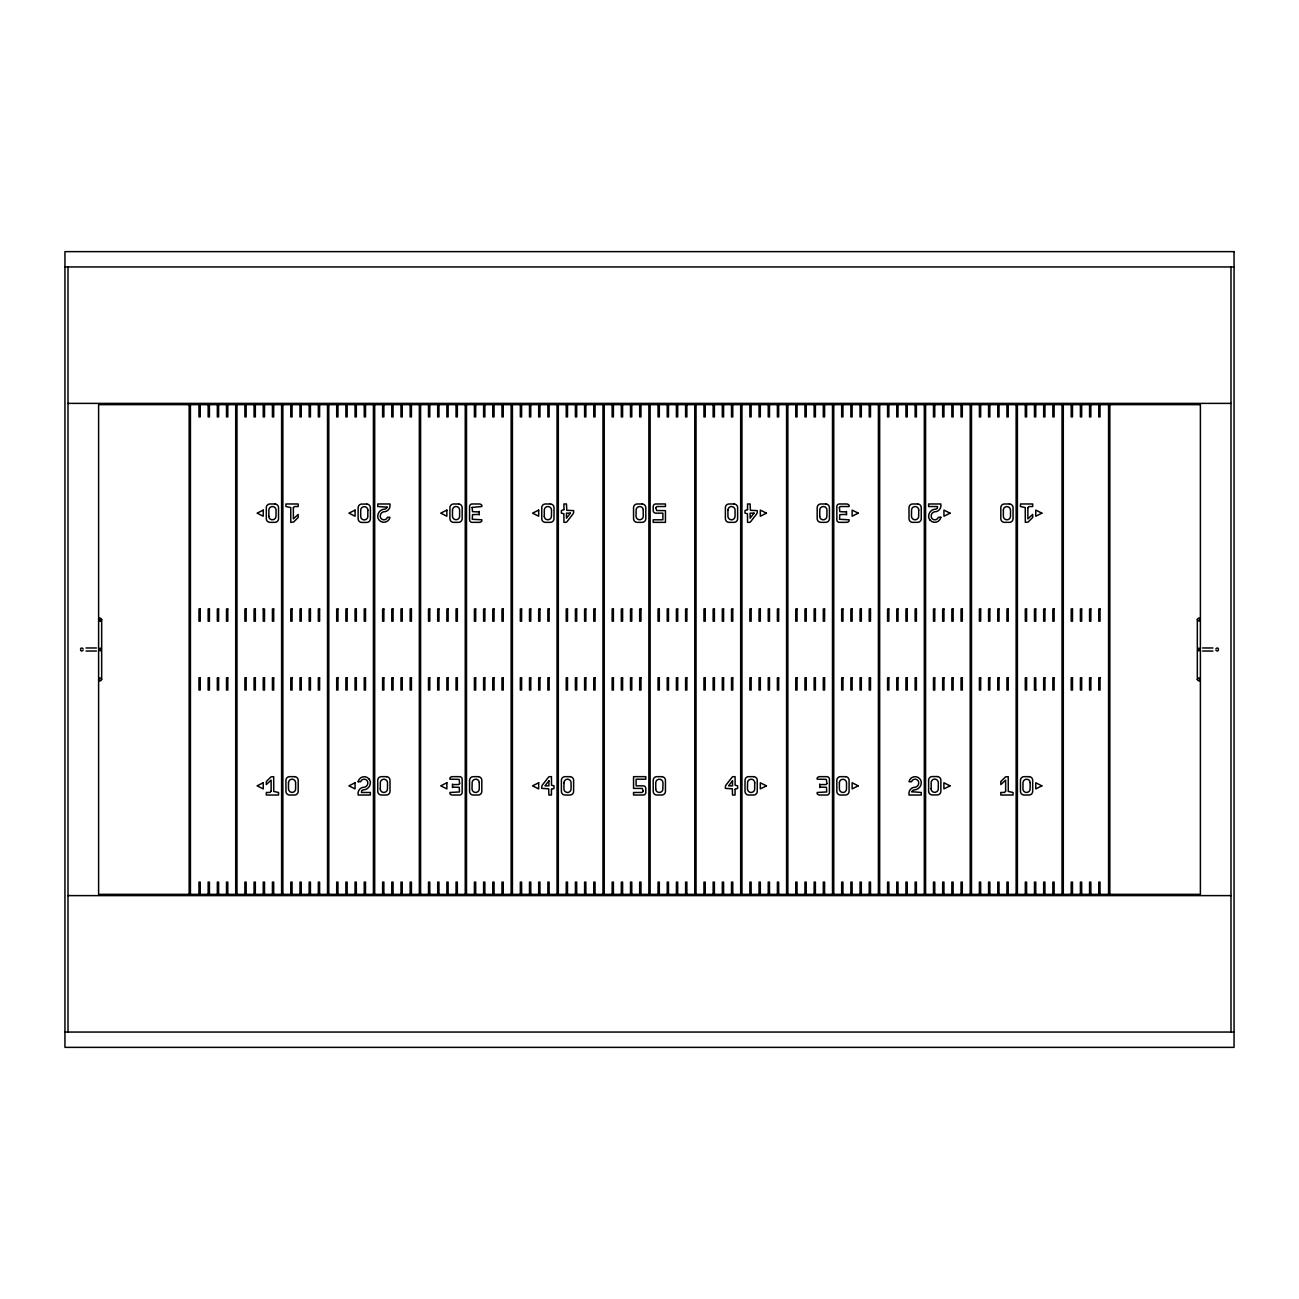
<?xml version="1.0" encoding="UTF-8"?>
<svg xmlns="http://www.w3.org/2000/svg" width="1299" height="1299" viewBox="0 0 1299 1299"><rect width="100%" height="100%" fill="white"/><g stroke="black" fill="none" stroke-linecap="round" stroke-linejoin="round"><path stroke-width="1.5" d="M268.861 516.239L268.877 510.101A3.605 3.605 0 0 1 269.624 507.941L270.273 507.276A3.605 3.605 0 0 1 276.086 510.069L275.973 516.223A3.605 3.605 0 0 1 275.226 518.366L274.576 519.032A3.605 3.605 0 0 1 268.763 516.239M367.828 510.182L367.812 516.32A3.605 3.605 0 0 1 367.065 518.48L366.415 519.145A3.605 3.605 0 0 1 364.256 519.892A3.605 3.605 0 0 1 360.684 516.352L360.716 510.198A3.605 3.605 0 0 1 361.447 508.055L362.112 507.389A3.605 3.605 0 0 1 367.926 510.182M380.298 788.931L380.331 782.777A3.605 3.605 0 0 1 381.062 780.634L381.727 779.968A3.605 3.605 0 0 1 387.54 782.761L387.427 788.899A3.605 3.605 0 0 1 386.68 791.059L386.03 791.724A3.605 3.605 0 0 1 380.217 788.931M479.266 782.761L479.234 788.899A3.605 3.605 0 0 1 478.503 791.059L477.837 791.724A3.605 3.605 0 0 1 472.024 788.931L472.138 782.777A3.605 3.605 0 0 1 472.885 780.634L473.534 779.968A3.605 3.605 0 0 1 479.363 782.761M544.297 516.239L544.313 510.101A3.605 3.605 0 0 1 545.06 507.941L545.71 507.276A3.605 3.605 0 0 1 551.539 510.069L551.409 516.223A3.605 3.605 0 0 1 550.679 518.366L550.013 519.032A3.605 3.605 0 0 1 544.2 516.239M643.249 510.069L643.232 516.223A3.605 3.605 0 0 1 642.485 518.366L641.836 519.032A3.605 3.605 0 0 1 636.023 516.239L636.137 510.101A3.605 3.605 0 0 1 636.867 507.941L637.533 507.276A3.605 3.605 0 0 1 643.346 510.069M655.751 788.931L655.768 782.777A3.605 3.605 0 0 1 656.515 780.634L657.164 779.968A3.605 3.605 0 0 1 662.977 782.761L662.863 788.899A3.605 3.605 0 0 1 662.133 791.059L661.467 791.724A3.605 3.605 0 0 1 655.654 788.931M754.703 782.761L754.687 788.899A3.605 3.605 0 0 1 753.94 791.059L753.29 791.724A3.605 3.605 0 0 1 747.461 788.931L747.591 782.777A3.605 3.605 0 0 1 748.321 780.634L748.987 779.968A3.605 3.605 0 0 1 754.8 782.761M819.734 516.239L819.766 510.101A3.605 3.605 0 0 1 820.497 507.941L821.163 507.276A3.605 3.605 0 0 1 826.976 510.069L826.862 516.223A3.605 3.605 0 0 1 826.115 518.366L825.466 519.032A3.605 3.605 0 0 1 819.637 516.239M918.702 510.069L918.669 516.223A3.605 3.605 0 0 1 917.938 518.366L917.273 519.032A3.605 3.605 0 0 1 911.46 516.239L911.573 510.101A3.605 3.605 0 0 1 912.32 507.941L912.97 507.276A3.605 3.605 0 0 1 918.783 510.069M931.172 788.818L931.188 782.68A3.605 3.605 0 0 1 931.935 780.52L932.585 779.855A3.605 3.605 0 0 1 934.744 779.108A3.605 3.605 0 0 1 938.316 782.648L938.284 788.802A3.605 3.605 0 0 1 937.553 790.945L936.888 791.611A3.605 3.605 0 0 1 931.074 788.818M1030.139 782.761L1030.123 788.899A3.605 3.605 0 0 1 1029.376 791.059L1028.727 791.724A3.605 3.605 0 0 1 1022.914 788.931L1023.027 782.777A3.605 3.605 0 0 1 1023.774 780.634L1024.424 779.968A3.605 3.605 0 0 1 1030.237 782.761M101.679 619.509C98.351 624.673 98.351 614.346 101.679 619.509L101.679 679.491C98.351 684.654 98.351 674.327 101.679 679.491M1197.321 619.509C1200.649 614.346 1200.649 624.673 1197.321 619.509L1197.321 679.491C1200.649 684.654 1200.649 674.327 1197.321 679.491M83.104 650.263C79.726 653.511 79.726 645.489 83.104 648.737M1215.896 648.737C1219.274 645.489 1219.274 653.511 1215.896 650.263M64.95 266.945L1234.05 266.945M68.003 403.388L1230.997 403.388M940.882 517.294L938.333 517.294A3.8 3.8 0 0 1 934.76 519.795A3.572 3.572 0 0 1 931.188 516.223A4.319 4.319 0 0 1 934.582 511.774A6.17 6.17 0 0 0 940.882 506.529L940.882 503.98L928.639 503.98L928.639 506.529L937.521 506.529L937.31 508.282A3.41 3.41 0 0 1 935.475 509.143A7.08 7.08 0 0 0 928.639 516.223A6.122 6.122 0 0 0 929.467 519.275L929.905 519.941M263.096 608.955L264.525 608.955L264.525 621.198L263.242 621.198L263.242 608.955M86.075 647.974L96.451 647.974M1202.549 647.974L1212.925 647.974M86.075 651.026L96.451 651.026M1202.549 651.026L1212.925 651.026M1035.904 690.045L1034.475 690.045L1034.475 677.802L1035.758 677.802L1035.758 690.045M358.118 781.706L360.667 781.706A3.8 3.8 0 0 1 364.24 779.205A3.572 3.572 0 0 1 367.812 782.777A4.319 4.319 0 0 1 364.418 787.226A6.17 6.17 0 0 0 358.118 792.471L358.118 795.02L370.361 795.02L370.361 792.471L361.479 792.471L361.69 790.718A3.41 3.41 0 0 1 363.525 789.857A7.08 7.08 0 0 0 370.361 782.777A6.122 6.122 0 0 0 369.533 779.725L369.095 779.059M68.003 895.612L1230.997 895.612M64.95 1032.056L1234.05 1032.056M1230.997 266.945L1230.997 1032.056M1198.847 648.022L1198.847 649.5M1198.847 649.89L1198.847 650.978M1109.849 404.655L1109.849 894.345M1108.567 404.655L1108.567 894.345M1100.026 404.655L1100.026 416.898L1098.759 416.898L1098.759 404.655M1100.026 894.345L1100.026 882.102L1098.759 882.102L1098.759 894.345M1090.851 404.655L1090.851 416.898L1089.569 416.898L1089.569 404.655M1090.851 894.345L1090.851 882.102L1089.569 882.102L1089.569 894.345M1081.661 404.655L1081.661 416.898L1080.395 416.898L1080.395 404.655M1081.661 894.345L1081.661 882.102L1080.395 882.102L1080.395 894.345M1072.487 404.655L1072.487 416.898L1071.204 416.898L1071.204 404.655M1072.487 894.345L1072.487 882.102L1071.204 882.102L1071.204 894.345M1063.296 404.655L1063.296 894.345M1062.03 404.655L1062.03 894.345M1054.122 404.655L1054.122 416.898L1052.84 416.898L1052.84 404.655M1054.122 894.345L1054.122 882.102L1052.84 882.102L1052.84 894.345M1044.932 404.655L1044.932 416.898L1043.665 416.898L1043.665 404.655M1044.932 894.345L1044.932 882.102L1043.665 882.102L1043.665 894.345M1035.758 404.655L1035.758 416.898L1034.475 416.898L1034.475 404.655M1035.758 894.345L1035.758 882.102L1034.475 882.102L1034.475 894.345M1026.583 404.655L1026.583 416.898L1025.301 416.898L1025.301 404.655M1026.583 894.345L1026.583 882.102L1025.301 882.102L1025.301 894.345M1017.393 404.655L1017.393 894.345M1016.127 404.655L1016.127 894.345M1008.219 404.655L1008.219 416.898L1006.936 416.898L1006.936 404.655M1008.219 894.345L1008.219 882.102L1006.936 882.102L1006.936 894.345M999.028 404.655L999.028 416.898L997.762 416.898L997.762 404.655M999.028 894.345L999.028 882.102L997.762 882.102L997.762 894.345M989.854 404.655L989.854 416.898L988.571 416.898L988.571 404.655M989.854 894.345L989.854 882.102L988.571 882.102L988.571 894.345M980.664 404.655L980.664 416.898L979.397 416.898L979.397 404.655M980.664 894.345L980.664 882.102L979.397 882.102L979.397 894.345M971.49 404.655L971.49 894.345M970.207 404.655L970.207 894.345M962.299 404.655L962.299 416.898L961.033 416.898L961.033 404.655M962.299 894.345L962.299 882.102L961.033 882.102L961.033 894.345M953.125 404.655L953.125 416.898L951.842 416.898L951.842 404.655M953.125 894.345L953.125 882.102L951.842 882.102L951.842 894.345M943.951 404.655L943.951 416.898L942.668 416.898L942.668 404.655M943.951 894.345L943.951 882.102L942.668 882.102L942.668 894.345M934.76 404.655L934.76 416.898L933.494 416.898L933.494 404.655M934.76 894.345L934.76 882.102L933.494 882.102L933.494 894.345M925.586 404.655L925.586 894.345M924.303 404.655L924.303 894.345M916.396 404.655L916.396 416.898L915.129 416.898L915.129 404.655M916.396 894.345L916.396 882.102L915.129 882.102L915.129 894.345M907.222 404.655L907.222 416.898L905.939 416.898L905.939 404.655M907.222 894.345L907.222 882.102L905.939 882.102L905.939 894.345M898.031 404.655L898.031 416.898L896.765 416.898L896.765 404.655M898.031 894.345L898.031 882.102L896.765 882.102L896.765 894.345M888.857 404.655L888.857 416.898L887.574 416.898L887.574 404.655M888.857 894.345L888.857 882.102L887.574 882.102L887.574 894.345M879.667 404.655L879.667 894.345M878.4 404.655L878.4 894.345M870.492 404.655L870.492 416.898L869.21 416.898L869.21 404.655M870.492 894.345L870.492 882.102L869.21 882.102L869.21 894.345M861.318 404.655L861.318 416.898L860.035 416.898L860.035 404.655M861.318 894.345L861.318 882.102L860.035 882.102L860.035 894.345M852.128 404.655L852.128 416.898L850.861 416.898L850.861 404.655M852.128 894.345L852.128 882.102L850.861 882.102L850.861 894.345M842.954 404.655L842.954 416.898L841.671 416.898L841.671 404.655M842.954 894.345L842.954 882.102L841.671 882.102L841.671 894.345M833.763 404.655L833.763 894.345M832.497 404.655L832.497 894.345M824.589 404.655L824.589 416.898L823.306 416.898L823.306 404.655M824.589 894.345L824.589 882.102L823.306 882.102L823.306 894.345M815.399 404.655L815.399 416.898L814.132 416.898L814.132 404.655M815.399 894.345L815.399 882.102L814.132 882.102L814.132 894.345M806.224 404.655L806.224 416.898L804.942 416.898L804.942 404.655M806.224 894.345L806.224 882.102L804.942 882.102L804.942 894.345M797.034 404.655L797.034 416.898L795.767 416.898L795.767 404.655M797.034 894.345L797.034 882.102L795.767 882.102L795.767 894.345M787.86 404.655L787.86 894.345M786.577 404.655L786.577 894.345M778.669 404.655L778.669 416.898L777.403 416.898L777.403 404.655M778.669 894.345L778.669 882.102L777.403 882.102L777.403 894.345M769.495 404.655L769.495 416.898L768.229 416.898L768.229 404.655M769.495 894.345L769.495 882.102L768.229 882.102L768.229 894.345M760.321 404.655L760.321 416.898L759.038 416.898L759.038 404.655M760.321 894.345L760.321 882.102L759.038 882.102L759.038 894.345M751.131 404.655L751.131 416.898L749.864 416.898L749.864 404.655M751.131 894.345L751.131 882.102L749.864 882.102L749.864 894.345M741.956 404.655L741.956 894.345M740.674 404.655L740.674 894.345M732.766 404.655L732.766 416.898L731.499 416.898L731.499 404.655M732.766 894.345L732.766 882.102L731.499 882.102L731.499 894.345M723.592 404.655L723.592 416.898L722.309 416.898L722.309 404.655M723.592 894.345L723.592 882.102L722.309 882.102L722.309 894.345M714.401 404.655L714.401 416.898L713.135 416.898L713.135 404.655M714.401 894.345L714.401 882.102L713.135 882.102L713.135 894.345M705.227 404.655L705.227 416.898L703.944 416.898L703.944 404.655M705.227 894.345L705.227 882.102L703.944 882.102L703.944 894.345M696.037 404.655L696.037 894.345M694.77 404.655L694.77 894.345M686.862 404.655L686.862 416.898L685.596 416.898L685.596 404.655M686.862 894.345L686.862 882.102L685.596 882.102L685.596 894.345M677.688 404.655L677.688 416.898L676.406 416.898L676.406 404.655M677.688 894.345L677.688 882.102L676.406 882.102L676.406 894.345M668.498 404.655L668.498 416.898L667.231 416.898L667.231 404.655M668.498 894.345L668.498 882.102L667.231 882.102L667.231 894.345M659.324 404.655L659.324 416.898L658.041 416.898L658.041 404.655M659.324 894.345L659.324 882.102L658.041 882.102L658.041 894.345M650.133 404.655L650.133 894.345M648.867 404.655L648.867 894.345M640.959 404.655L640.959 416.898L639.676 416.898L639.676 404.655M640.959 894.345L640.959 882.102L639.676 882.102L639.676 894.345M631.769 404.655L631.769 416.898L630.502 416.898L630.502 404.655M631.769 894.345L631.769 882.102L630.502 882.102L630.502 894.345M622.594 404.655L622.594 416.898L621.312 416.898L621.312 404.655M622.594 894.345L622.594 882.102L621.312 882.102L621.312 894.345M613.404 404.655L613.404 416.898L612.138 416.898L612.138 404.655M613.404 894.345L613.404 882.102L612.138 882.102L612.138 894.345M604.23 404.655L604.23 894.345M602.963 404.655L602.963 894.345M595.056 404.655L595.056 416.898L593.773 416.898L593.773 404.655M595.056 894.345L595.056 882.102L593.773 882.102L593.773 894.345M585.865 404.655L585.865 416.898L584.599 416.898L584.599 404.655M585.865 894.345L585.865 882.102L584.599 882.102L584.599 894.345M576.691 404.655L576.691 416.898L575.408 416.898L575.408 404.655M576.691 894.345L576.691 882.102L575.408 882.102L575.408 894.345M567.501 404.655L567.501 416.898L566.234 416.898L566.234 404.655M567.501 894.345L567.501 882.102L566.234 882.102L566.234 894.345M558.326 404.655L558.326 894.345M557.044 404.655L557.044 894.345M549.136 404.655L549.136 416.898L547.869 416.898L547.869 404.655M549.136 894.345L549.136 882.102L547.869 882.102L547.869 894.345M539.962 404.655L539.962 416.898L538.679 416.898L538.679 404.655M539.962 894.345L539.962 882.102L538.679 882.102L538.679 894.345M530.771 404.655L530.771 416.898L529.505 416.898L529.505 404.655M530.771 894.345L530.771 882.102L529.505 882.102L529.505 894.345M521.597 404.655L521.597 416.898L520.331 416.898L520.331 404.655M521.597 894.345L521.597 882.102L520.331 882.102L520.331 894.345M512.423 404.655L512.423 894.345M511.14 404.655L511.14 894.345M503.233 404.655L503.233 416.898L501.966 416.898L501.966 404.655M503.233 894.345L503.233 882.102L501.966 882.102L501.966 894.345M494.058 404.655L494.058 416.898L492.776 416.898L492.776 404.655M494.058 894.345L494.058 882.102L492.776 882.102L492.776 894.345M484.868 404.655L484.868 416.898L483.601 416.898L483.601 404.655M484.868 894.345L484.868 882.102L483.601 882.102L483.601 894.345M475.694 404.655L475.694 416.898L474.411 416.898L474.411 404.655M475.694 894.345L475.694 882.102L474.411 882.102L474.411 894.345M466.503 404.655L466.503 894.345M465.237 404.655L465.237 894.345M457.329 404.655L457.329 416.898L456.046 416.898L456.046 404.655M457.329 894.345L457.329 882.102L456.046 882.102L456.046 894.345M448.139 404.655L448.139 416.898L446.872 416.898L446.872 404.655M448.139 894.345L448.139 882.102L446.872 882.102L446.872 894.345M438.965 404.655L438.965 416.898L437.682 416.898L437.682 404.655M438.965 894.345L438.965 882.102L437.682 882.102L437.682 894.345M429.79 404.655L429.79 416.898L428.508 416.898L428.508 404.655M429.79 894.345L429.79 882.102L428.508 882.102L428.508 894.345M420.6 404.655L420.6 894.345M419.333 404.655L419.333 894.345M411.426 404.655L411.426 416.898L410.143 416.898L410.143 404.655M411.426 894.345L411.426 882.102L410.143 882.102L410.143 894.345M402.235 404.655L402.235 416.898L400.969 416.898L400.969 404.655M402.235 894.345L402.235 882.102L400.969 882.102L400.969 894.345M393.061 404.655L393.061 416.898L391.778 416.898L391.778 404.655M393.061 894.345L393.061 882.102L391.778 882.102L391.778 894.345M383.871 404.655L383.871 416.898L382.604 416.898L382.604 404.655M383.871 894.345L383.871 882.102L382.604 882.102L382.604 894.345M374.697 404.655L374.697 894.345M373.414 404.655L373.414 894.345M365.506 404.655L365.506 416.898L364.24 416.898L364.24 404.655M365.506 894.345L365.506 882.102L364.24 882.102L364.24 894.345M356.332 404.655L356.332 416.898L355.049 416.898L355.049 404.655M356.332 894.345L356.332 882.102L355.049 882.102L355.049 894.345M347.158 404.655L347.158 416.898L345.875 416.898L345.875 404.655M347.158 894.345L347.158 882.102L345.875 882.102L345.875 894.345M337.967 404.655L337.967 416.898L336.701 416.898L336.701 404.655M337.967 894.345L337.967 882.102L336.701 882.102L336.701 894.345M328.793 404.655L328.793 894.345M327.51 404.655L327.51 894.345M319.603 404.655L319.603 416.898L318.336 416.898L318.336 404.655M319.603 894.345L319.603 882.102L318.336 882.102L318.336 894.345M310.429 404.655L310.429 416.898L309.146 416.898L309.146 404.655M310.429 894.345L310.429 882.102L309.146 882.102L309.146 894.345M301.238 404.655L301.238 416.898L299.972 416.898L299.972 404.655M301.238 894.345L301.238 882.102L299.972 882.102L299.972 894.345M292.064 404.655L292.064 416.898L290.781 416.898L290.781 404.655M292.064 894.345L292.064 882.102L290.781 882.102L290.781 894.345M282.873 404.655L282.873 894.345M281.607 404.655L281.607 894.345M273.699 404.655L273.699 416.898L272.417 416.898L272.417 404.655M273.699 894.345L273.699 882.102L272.417 882.102L272.417 894.345M264.525 404.655L264.525 416.898L263.242 416.898L263.242 404.655M264.525 894.345L264.525 882.102L263.242 882.102L263.242 894.345M255.335 404.655L255.335 416.898L254.068 416.898L254.068 404.655M255.335 894.345L255.335 882.102L254.068 882.102L254.068 894.345M246.16 404.655L246.16 416.898L244.878 416.898L244.878 404.655M246.16 894.345L246.16 882.102L244.878 882.102L244.878 894.345M236.97 404.655L236.97 894.345M235.704 404.655L235.704 894.345M227.796 404.655L227.796 416.898L226.513 416.898L226.513 404.655M227.796 894.345L227.796 882.102L226.513 882.102L226.513 894.345M218.605 404.655L218.605 416.898L217.339 416.898L217.339 404.655M218.605 894.345L218.605 882.102L217.339 882.102L217.339 894.345M209.431 404.655L209.431 416.898L208.149 416.898L208.149 404.655M209.431 894.345L209.431 882.102L208.149 882.102L208.149 894.345M200.241 404.655L200.241 416.898L198.974 416.898L198.974 404.655M200.241 894.345L200.241 882.102L198.974 882.102L198.974 894.345M190.433 404.655L190.433 894.345M189.151 404.655L189.151 894.345M100.153 619.509L100.153 621.036M100.153 648.022L100.153 649.11M100.153 649.5L100.153 650.978M68.003 266.945L68.003 1032.056M358.151 781.706A6.203 6.203 0 0 1 369.111 779.043M940.849 517.294A6.203 6.203 0 0 1 929.889 519.957M288.508 782.777L288.492 788.931A3.605 3.605 0 0 0 294.207 791.724L294.873 791.059A3.605 3.605 0 0 0 295.604 788.899L295.636 782.761A3.605 3.605 0 0 0 292.064 779.205A3.605 3.605 0 0 0 289.921 779.968L289.255 780.634A3.605 3.605 0 0 0 288.508 782.777M452.507 510.101L452.474 516.239A3.605 3.605 0 0 0 458.206 519.032L458.856 518.366A3.605 3.605 0 0 0 459.602 516.223L459.619 510.069A3.605 3.605 0 0 0 456.144 506.529A3.605 3.605 0 0 0 453.903 507.276L453.254 507.941A3.605 3.605 0 0 0 452.507 510.101M563.961 782.777L563.928 788.931A3.605 3.605 0 0 0 567.501 792.471A3.605 3.605 0 0 0 569.66 791.724L570.31 791.059A3.605 3.605 0 0 0 571.057 788.899L571.073 782.761A3.605 3.605 0 0 0 567.501 779.205A3.605 3.605 0 0 0 565.357 779.968L564.708 780.634A3.605 3.605 0 0 0 563.961 782.777M727.943 510.101L727.927 516.239A3.605 3.605 0 0 0 731.499 519.795A3.605 3.605 0 0 0 733.643 519.032L734.292 518.366A3.605 3.605 0 0 0 735.039 516.223L735.072 510.069A3.605 3.605 0 0 0 731.499 506.529A3.605 3.605 0 0 0 729.34 507.276L728.69 507.941A3.605 3.605 0 0 0 727.943 510.101M839.398 782.777L839.381 788.931A3.605 3.605 0 0 0 842.856 792.471A3.605 3.605 0 0 0 845.097 791.724L845.746 791.059A3.605 3.605 0 0 0 846.493 788.899L846.526 782.761A3.605 3.605 0 0 0 840.794 779.968L840.144 780.634A3.605 3.605 0 0 0 839.398 782.777M1003.396 510.101L1003.364 516.239A3.605 3.605 0 0 0 1006.936 519.795A3.605 3.605 0 0 0 1009.079 519.032L1009.745 518.366A3.605 3.605 0 0 0 1010.492 516.223L1010.508 510.069A3.605 3.605 0 0 0 1004.793 507.276L1004.127 507.941A3.605 3.605 0 0 0 1003.396 510.101M271.15 791.075L270.111 792.422L266.311 792.471L266.311 795.02L278.538 795.02L278.538 792.471L273.748 791.448L273.699 776.656L271.02 776.867L266.311 781.511L266.311 784.564L271.118 780.147L271.15 791.075M293.347 507.73L293.379 518.853L298.185 514.436L298.185 517.489L293.558 522.084L290.781 522.344L290.732 507.552L285.942 506.529L285.942 503.98L298.185 503.98L298.185 506.529L294.37 506.578L293.347 507.73M472.122 507.438L472.527 511.66L477.983 511.887A2.03 2.03 0 0 0 479.266 511.433L479.266 514.875A2.03 2.03 0 0 0 477.983 514.436L472.527 514.648L472.268 519.259L481.815 519.795L481.815 521.061A3.183 3.183 0 0 1 479.266 522.344L472.122 522.344A2.549 2.549 0 0 1 469.572 519.795L469.572 506.529A2.549 2.549 0 0 1 472.122 503.98L479.266 503.98A3.183 3.183 0 0 1 481.815 505.246L481.815 506.529L472.122 507.438M459.619 783.524L458.709 784.564L453.757 784.564A2.03 2.03 0 0 1 452.474 784.125L452.474 787.567A2.03 2.03 0 0 1 453.757 787.113L459.213 787.34L459.489 791.952L449.925 792.471L449.925 793.754A3.183 3.183 0 0 0 452.474 795.02L459.619 795.02A2.549 2.549 0 0 0 462.168 792.471L462.168 779.205A2.549 2.549 0 0 0 459.619 776.656L452.474 776.656A3.183 3.183 0 0 0 449.925 777.939L449.925 779.205L459.099 779.351L459.619 783.524M563.928 509.581L561.379 510.604L561.379 513.154L563.863 513.787L563.928 522.344L565.568 522.344A1.867 1.867 0 0 0 567.046 521.613L572.827 514.177A3.767 3.767 0 0 0 573.622 511.871L573.622 510.604L566.786 510.312L566.478 503.98L563.928 503.98L563.928 509.581M551.442 789.289L551.442 795.02L548.892 795.02L548.681 788.802L541.748 788.396L541.748 787.129A3.767 3.767 0 0 1 542.544 784.823L548.324 777.387A1.867 1.867 0 0 1 549.802 776.656L551.442 776.656L551.523 785.213L553.991 785.846L553.991 788.396L551.442 789.289M655.751 507.633L656.693 510.556L665.445 510.604L665.445 522.344L653.202 522.344L653.202 519.795L662.896 519.795L662.896 513.154L655.751 513.154A2.549 2.549 0 0 1 653.202 510.604L653.202 506.529A2.549 2.549 0 0 1 655.751 503.98L665.445 503.98L665.445 506.529L656.856 506.529L655.751 507.633M643.249 791.205L642.144 792.471L633.555 792.471L633.555 795.02L643.249 795.02A2.549 2.549 0 0 0 645.798 792.471L645.798 788.396A2.549 2.549 0 0 0 643.249 785.846L636.104 785.846L636.104 779.205L645.798 779.205L645.798 776.656L633.555 776.656L633.555 788.396L642.307 788.444L643.249 791.205M747.558 509.581L745.009 510.604L745.009 513.154L747.477 513.787L747.558 522.344L749.198 522.344A1.867 1.867 0 0 0 750.676 521.613L756.456 514.177A3.767 3.767 0 0 0 757.252 511.871L757.252 510.604L750.416 510.312L750.108 503.98L747.558 503.98L747.558 509.581M735.072 789.289L735.072 795.02L732.522 795.02L732.311 788.802L725.378 788.396L725.378 787.129A3.767 3.767 0 0 1 726.173 784.823L731.954 777.387A1.867 1.867 0 0 1 733.432 776.656L735.072 776.656L735.137 785.213L737.621 785.846L737.621 788.396L735.072 789.289M839.381 507.438L839.787 511.66L845.243 511.887A2.03 2.03 0 0 0 846.526 511.433L846.526 514.875A2.03 2.03 0 0 0 845.243 514.436L839.787 514.648L839.511 519.259L849.075 519.795L849.075 521.061A3.183 3.183 0 0 1 846.526 522.344L839.381 522.344A2.549 2.549 0 0 1 836.832 519.795L836.832 506.529A2.549 2.549 0 0 1 839.381 503.98L846.526 503.98A3.183 3.183 0 0 1 849.075 505.246L849.075 506.529L840.291 506.529L839.381 507.438M826.878 783.524L825.969 784.564L821.017 784.564A2.03 2.03 0 0 1 819.734 784.125L819.734 787.567A2.03 2.03 0 0 1 821.017 787.113L826.473 787.34L826.732 791.952L817.185 792.471L817.185 793.754A3.183 3.183 0 0 0 819.734 795.02L826.878 795.02A2.549 2.549 0 0 0 829.428 792.471L829.428 779.205A2.549 2.549 0 0 0 826.878 776.656L819.734 776.656A3.183 3.183 0 0 0 817.185 777.939L817.185 779.205L826.359 779.351L826.878 783.524M1005.67 791.075L1004.63 792.422L1000.815 792.471L1000.815 795.02L1013.058 795.02L1013.058 792.471L1008.268 791.448L1008.219 776.656L1005.523 776.867L1000.815 781.511L1000.815 784.564L1005.621 780.147L1005.67 791.075M1027.866 507.73L1027.882 518.853L1032.689 514.436L1032.689 517.489L1028.061 522.084L1025.301 522.344L1025.252 507.552L1020.462 506.529L1020.462 503.98L1032.689 503.98L1032.689 506.529L1028.889 506.578L1027.866 507.73M387.151 507.162L386.42 508.282A3.41 3.41 0 0 1 384.585 509.143A7.08 7.08 0 0 0 377.749 516.223A6.122 6.122 0 0 0 378.577 519.275L379.016 519.941A6.203 6.203 0 0 0 389.96 517.294L387.443 517.294A3.8 3.8 0 0 1 383.871 519.795A3.572 3.572 0 0 1 380.298 516.223A4.319 4.319 0 0 1 383.692 511.774A6.17 6.17 0 0 0 389.992 506.529L389.992 503.98L377.749 503.98L377.749 506.529L387.151 507.162M911.849 791.724L921.251 792.471L921.251 795.02L909.008 795.02L909.008 792.471A6.17 6.17 0 0 1 915.308 787.226A4.319 4.319 0 0 0 918.702 782.777A3.572 3.572 0 0 0 915.129 779.205A3.8 3.8 0 0 0 911.557 781.706L909.008 781.706A6.203 6.203 0 0 1 920.001 779.043L920.423 779.725A6.122 6.122 0 0 1 921.251 782.777A7.08 7.08 0 0 1 914.415 789.857A3.41 3.41 0 0 0 912.58 790.718L911.849 791.724M570.391 513.154L566.478 518.187L566.478 513.154L570.391 513.154M754.021 513.154L750.108 518.187L750.108 513.154L754.021 513.154M548.892 780.813L544.979 785.846L548.892 785.846L548.892 780.813M732.522 780.813L728.609 785.846L732.522 785.846L732.522 780.813M263.242 510.101L257.121 513.154L263.242 516.223L263.242 510.101M355.082 510.101L348.96 513.154L355.082 516.223L355.082 510.101M446.872 510.101L440.751 513.154L446.872 516.223L446.872 510.101M538.679 510.101L532.558 513.154L538.679 516.223L538.679 510.101M766.442 513.154L760.321 516.223L760.321 510.101L766.442 513.154M263.242 782.777L257.121 785.846L263.242 788.899L263.242 782.777M858.249 513.154L852.128 516.223L852.128 510.101L858.249 513.154M355.049 782.777L348.944 785.846L355.049 788.899L355.049 782.777M950.056 513.154L943.951 516.223L943.951 510.101L950.056 513.154M446.872 782.777L440.751 785.846L446.872 788.899L446.872 782.777M1041.879 513.154L1035.758 516.223L1035.758 510.101L1041.879 513.154M538.679 782.777L532.558 785.846L538.679 788.899L538.679 782.777M766.442 785.846L760.321 788.899L760.321 782.777L766.442 785.846M858.249 785.846L852.128 788.899L852.128 782.777L858.249 785.846M950.04 785.846L943.918 788.899L943.918 782.777L950.04 785.846M1041.879 785.846L1035.758 788.899L1035.758 782.777L1041.879 785.846M1234.05 251.633L64.95 251.633L64.95 1047.367L1234.05 1047.367L1234.05 251.633M1200.39 404.655L98.61 404.655L98.61 894.345L1200.39 894.345L1200.39 404.655M274.982 503.98L269.867 503.98A3.637 3.637 0 0 0 266.311 507.552L266.311 518.772A3.637 3.637 0 0 0 269.867 522.344L274.982 522.344A3.637 3.637 0 0 0 278.538 518.772L278.538 507.552A3.637 3.637 0 0 0 274.982 503.98M458.596 503.98L453.497 503.98A3.637 3.637 0 0 0 449.925 507.552L449.925 518.772A3.637 3.637 0 0 0 453.497 522.344L458.596 522.344A3.637 3.637 0 0 0 462.168 518.772L462.168 507.552A3.637 3.637 0 0 0 458.596 503.98M550.419 503.98L545.32 503.98A3.637 3.637 0 0 0 541.748 507.552L541.748 518.772A3.637 3.637 0 0 0 545.32 522.344L550.419 522.344A3.637 3.637 0 0 0 553.991 518.772L553.991 507.552A3.637 3.637 0 0 0 550.419 503.98M642.226 503.98L637.127 503.98A3.637 3.637 0 0 0 633.555 507.552L633.555 518.772A3.637 3.637 0 0 0 637.127 522.344L642.226 522.344A3.637 3.637 0 0 0 645.798 518.772L645.798 507.552A3.637 3.637 0 0 0 642.226 503.98M734.049 503.98L728.95 503.98A3.637 3.637 0 0 0 725.378 507.552L725.378 518.772A3.637 3.637 0 0 0 728.95 522.344L734.049 522.344A3.637 3.637 0 0 0 737.621 518.772L737.621 507.552A3.637 3.637 0 0 0 734.049 503.98M825.855 503.98L820.757 503.98A3.637 3.637 0 0 0 817.185 507.552L817.185 518.772A3.637 3.637 0 0 0 820.757 522.344L825.855 522.344A3.637 3.637 0 0 0 829.428 518.772L829.428 507.552A3.637 3.637 0 0 0 825.855 503.98M917.679 503.98L912.58 503.98A3.637 3.637 0 0 0 909.008 507.552L909.008 518.772A3.637 3.637 0 0 0 912.58 522.344L917.679 522.344A3.637 3.637 0 0 0 921.251 518.772L921.251 507.552A3.637 3.637 0 0 0 917.679 503.98M1009.485 503.98L1004.387 503.98A3.637 3.637 0 0 0 1000.815 507.552L1000.815 518.772A3.637 3.637 0 0 0 1004.387 522.344L1009.485 522.344A3.637 3.637 0 0 0 1013.058 518.772L1013.058 507.552A3.637 3.637 0 0 0 1009.485 503.98M366.805 504.077L361.707 504.077A3.637 3.637 0 0 0 358.134 507.649L358.134 518.869A3.637 3.637 0 0 0 361.707 522.442L366.805 522.442A3.637 3.637 0 0 0 370.377 518.869L370.377 507.649A3.637 3.637 0 0 0 366.805 504.077M200.241 608.955L198.974 608.955L198.974 621.198L200.241 621.198L200.241 608.955M209.431 608.955L208.149 608.955L208.149 621.198L209.431 621.198L209.431 608.955M218.605 608.955L217.339 608.955L217.339 621.198L218.605 621.198L218.605 608.955M227.796 608.955L226.513 608.955L226.513 621.198L227.796 621.198L227.796 608.955M246.16 608.955L244.878 608.955L244.878 621.198L246.16 621.198L246.16 608.955M255.335 608.955L254.068 608.955L254.068 621.198L255.335 621.198L255.335 608.955M273.699 608.955L272.417 608.955L272.417 621.198L273.699 621.198L273.699 608.955M292.064 608.955L290.781 608.955L290.781 621.198L292.064 621.198L292.064 608.955M301.238 608.955L299.972 608.955L299.972 621.198L301.238 621.198L301.238 608.955M310.429 608.955L309.146 608.955L309.146 621.198L310.429 621.198L310.429 608.955M319.603 608.955L318.336 608.955L318.336 621.198L319.603 621.198L319.603 608.955M337.967 608.955L336.701 608.955L336.701 621.198L337.967 621.198L337.967 608.955M347.158 608.955L345.875 608.955L345.875 621.198L347.158 621.198L347.158 608.955M356.332 608.955L355.049 608.955L355.049 621.198L356.332 621.198L356.332 608.955M365.506 608.955L364.24 608.955L364.24 621.198L365.506 621.198L365.506 608.955M383.871 608.955L382.604 608.955L382.604 621.198L383.871 621.198L383.871 608.955M393.061 608.955L391.778 608.955L391.778 621.198L393.061 621.198L393.061 608.955M402.235 608.955L400.969 608.955L400.969 621.198L402.235 621.198L402.235 608.955M411.426 608.955L410.143 608.955L410.143 621.198L411.426 621.198L411.426 608.955M429.79 608.955L428.508 608.955L428.508 621.198L429.79 621.198L429.79 608.955M438.965 608.955L437.682 608.955L437.682 621.198L438.965 621.198L438.965 608.955M448.139 608.955L446.872 608.955L446.872 621.198L448.139 621.198L448.139 608.955M457.329 608.955L456.046 608.955L456.046 621.198L457.329 621.198L457.329 608.955M475.694 608.955L474.411 608.955L474.411 621.198L475.694 621.198L475.694 608.955M484.868 608.955L483.601 608.955L483.601 621.198L484.868 621.198L484.868 608.955M494.058 608.955L492.776 608.955L492.776 621.198L494.058 621.198L494.058 608.955M503.233 608.955L501.966 608.955L501.966 621.198L503.233 621.198L503.233 608.955M521.597 608.955L520.331 608.955L520.331 621.198L521.597 621.198L521.597 608.955M530.771 608.955L529.505 608.955L529.505 621.198L530.771 621.198L530.771 608.955M539.962 608.955L538.679 608.955L538.679 621.198L539.962 621.198L539.962 608.955M549.136 608.955L547.869 608.955L547.869 621.198L549.136 621.198L549.136 608.955M567.501 608.955L566.234 608.955L566.234 621.198L567.501 621.198L567.501 608.955M576.691 608.955L575.408 608.955L575.408 621.198L576.691 621.198L576.691 608.955M585.865 608.955L584.599 608.955L584.599 621.198L585.865 621.198L585.865 608.955M595.056 608.955L593.773 608.955L593.773 621.198L595.056 621.198L595.056 608.955M613.404 608.955L612.138 608.955L612.138 621.198L613.404 621.198L613.404 608.955M622.594 608.955L621.312 608.955L621.312 621.198L622.594 621.198L622.594 608.955M631.769 608.955L630.502 608.955L630.502 621.198L631.769 621.198L631.769 608.955M640.959 608.955L639.676 608.955L639.676 621.198L640.959 621.198L640.959 608.955M659.324 608.955L658.041 608.955L658.041 621.198L659.324 621.198L659.324 608.955M668.498 608.955L667.231 608.955L667.231 621.198L668.498 621.198L668.498 608.955M677.688 608.955L676.406 608.955L676.406 621.198L677.688 621.198L677.688 608.955M686.862 608.955L685.596 608.955L685.596 621.198L686.862 621.198L686.862 608.955M705.227 608.955L703.944 608.955L703.944 621.198L705.227 621.198L705.227 608.955M714.401 608.955L713.135 608.955L713.135 621.198L714.401 621.198L714.401 608.955M723.592 608.955L722.309 608.955L722.309 621.198L723.592 621.198L723.592 608.955M732.766 608.955L731.499 608.955L731.499 621.198L732.766 621.198L732.766 608.955M751.131 608.955L749.864 608.955L749.864 621.198L751.131 621.198L751.131 608.955M760.321 608.955L759.038 608.955L759.038 621.198L760.321 621.198L760.321 608.955M769.495 608.955L768.229 608.955L768.229 621.198L769.495 621.198L769.495 608.955M778.669 608.955L777.403 608.955L777.403 621.198L778.669 621.198L778.669 608.955M797.034 608.955L795.767 608.955L795.767 621.198L797.034 621.198L797.034 608.955M806.224 608.955L804.942 608.955L804.942 621.198L806.224 621.198L806.224 608.955M815.399 608.955L814.132 608.955L814.132 621.198L815.399 621.198L815.399 608.955M824.589 608.955L823.306 608.955L823.306 621.198L824.589 621.198L824.589 608.955M842.954 608.955L841.671 608.955L841.671 621.198L842.954 621.198L842.954 608.955M852.128 608.955L850.861 608.955L850.861 621.198L852.128 621.198L852.128 608.955M861.318 608.955L860.035 608.955L860.035 621.198L861.318 621.198L861.318 608.955M870.492 608.955L869.21 608.955L869.21 621.198L870.492 621.198L870.492 608.955M888.857 608.955L887.574 608.955L887.574 621.198L888.857 621.198L888.857 608.955M898.031 608.955L896.765 608.955L896.765 621.198L898.031 621.198L898.031 608.955M907.222 608.955L905.939 608.955L905.939 621.198L907.222 621.198L907.222 608.955M916.396 608.955L915.129 608.955L915.129 621.198L916.396 621.198L916.396 608.955M934.76 608.955L933.494 608.955L933.494 621.198L934.76 621.198L934.76 608.955M943.951 608.955L942.668 608.955L942.668 621.198L943.951 621.198L943.951 608.955M953.125 608.955L951.842 608.955L951.842 621.198L953.125 621.198L953.125 608.955M962.299 608.955L961.033 608.955L961.033 621.198L962.299 621.198L962.299 608.955M980.664 608.955L979.397 608.955L979.397 621.198L980.664 621.198L980.664 608.955M989.854 608.955L988.571 608.955L988.571 621.198L989.854 621.198L989.854 608.955M999.028 608.955L997.762 608.955L997.762 621.198L999.028 621.198L999.028 608.955M1008.219 608.955L1006.936 608.955L1006.936 621.198L1008.219 621.198L1008.219 608.955M1026.583 608.955L1025.301 608.955L1025.301 621.198L1026.583 621.198L1026.583 608.955M1035.758 608.955L1034.475 608.955L1034.475 621.198L1035.758 621.198L1035.758 608.955M1044.932 608.955L1043.665 608.955L1043.665 621.198L1044.932 621.198L1044.932 608.955M1054.122 608.955L1052.84 608.955L1052.84 621.198L1054.122 621.198L1054.122 608.955M1072.487 608.955L1071.204 608.955L1071.204 621.198L1072.487 621.198L1072.487 608.955M1081.661 608.955L1080.395 608.955L1080.395 621.198L1081.661 621.198L1081.661 608.955M1090.851 608.955L1089.569 608.955L1089.569 621.198L1090.851 621.198L1090.851 608.955M1100.026 608.955L1098.759 608.955L1098.759 621.198L1100.026 621.198L1100.026 608.955M200.241 677.802L198.974 677.802L198.974 690.045L200.241 690.045L200.241 677.802M209.431 677.802L208.149 677.802L208.149 690.045L209.431 690.045L209.431 677.802M218.605 677.802L217.339 677.802L217.339 690.045L218.605 690.045L218.605 677.802M227.796 677.802L226.513 677.802L226.513 690.045L227.796 690.045L227.796 677.802M246.16 677.802L244.878 677.802L244.878 690.045L246.16 690.045L246.16 677.802M255.335 677.802L254.068 677.802L254.068 690.045L255.335 690.045L255.335 677.802M264.525 677.802L263.242 677.802L263.242 690.045L264.525 690.045L264.525 677.802M273.699 677.802L272.417 677.802L272.417 690.045L273.699 690.045L273.699 677.802M292.064 677.802L290.781 677.802L290.781 690.045L292.064 690.045L292.064 677.802M301.238 677.802L299.972 677.802L299.972 690.045L301.238 690.045L301.238 677.802M310.429 677.802L309.146 677.802L309.146 690.045L310.429 690.045L310.429 677.802M319.603 677.802L318.336 677.802L318.336 690.045L319.603 690.045L319.603 677.802M337.967 677.802L336.701 677.802L336.701 690.045L337.967 690.045L337.967 677.802M347.158 677.802L345.875 677.802L345.875 690.045L347.158 690.045L347.158 677.802M356.332 677.802L355.049 677.802L355.049 690.045L356.332 690.045L356.332 677.802M365.506 677.802L364.24 677.802L364.24 690.045L365.506 690.045L365.506 677.802M383.871 677.802L382.604 677.802L382.604 690.045L383.871 690.045L383.871 677.802M393.061 677.802L391.778 677.802L391.778 690.045L393.061 690.045L393.061 677.802M402.235 677.802L400.969 677.802L400.969 690.045L402.235 690.045L402.235 677.802M411.426 677.802L410.143 677.802L410.143 690.045L411.426 690.045L411.426 677.802M429.79 677.802L428.508 677.802L428.508 690.045L429.79 690.045L429.79 677.802M438.965 677.802L437.682 677.802L437.682 690.045L438.965 690.045L438.965 677.802M448.139 677.802L446.872 677.802L446.872 690.045L448.139 690.045L448.139 677.802M457.329 677.802L456.046 677.802L456.046 690.045L457.329 690.045L457.329 677.802M475.694 677.802L474.411 677.802L474.411 690.045L475.694 690.045L475.694 677.802M484.868 677.802L483.601 677.802L483.601 690.045L484.868 690.045L484.868 677.802M494.058 677.802L492.776 677.802L492.776 690.045L494.058 690.045L494.058 677.802M503.233 677.802L501.966 677.802L501.966 690.045L503.233 690.045L503.233 677.802M521.597 677.802L520.331 677.802L520.331 690.045L521.597 690.045L521.597 677.802M530.771 677.802L529.505 677.802L529.505 690.045L530.771 690.045L530.771 677.802M539.962 677.802L538.679 677.802L538.679 690.045L539.962 690.045L539.962 677.802M549.136 677.802L547.869 677.802L547.869 690.045L549.136 690.045L549.136 677.802M567.501 677.802L566.234 677.802L566.234 690.045L567.501 690.045L567.501 677.802M576.691 677.802L575.408 677.802L575.408 690.045L576.691 690.045L576.691 677.802M585.865 677.802L584.599 677.802L584.599 690.045L585.865 690.045L585.865 677.802M595.056 677.802L593.773 677.802L593.773 690.045L595.056 690.045L595.056 677.802M613.404 677.802L612.138 677.802L612.138 690.045L613.404 690.045L613.404 677.802M622.594 677.802L621.312 677.802L621.312 690.045L622.594 690.045L622.594 677.802M631.769 677.802L630.502 677.802L630.502 690.045L631.769 690.045L631.769 677.802M640.959 677.802L639.676 677.802L639.676 690.045L640.959 690.045L640.959 677.802M659.324 677.802L658.041 677.802L658.041 690.045L659.324 690.045L659.324 677.802M668.498 677.802L667.231 677.802L667.231 690.045L668.498 690.045L668.498 677.802M677.688 677.802L676.406 677.802L676.406 690.045L677.688 690.045L677.688 677.802M686.862 677.802L685.596 677.802L685.596 690.045L686.862 690.045L686.862 677.802M705.227 677.802L703.944 677.802L703.944 690.045L705.227 690.045L705.227 677.802M714.401 677.802L713.135 677.802L713.135 690.045L714.401 690.045L714.401 677.802M723.592 677.802L722.309 677.802L722.309 690.045L723.592 690.045L723.592 677.802M732.766 677.802L731.499 677.802L731.499 690.045L732.766 690.045L732.766 677.802M751.131 677.802L749.864 677.802L749.864 690.045L751.131 690.045L751.131 677.802M760.321 677.802L759.038 677.802L759.038 690.045L760.321 690.045L760.321 677.802M769.495 677.802L768.229 677.802L768.229 690.045L769.495 690.045L769.495 677.802M778.669 677.802L777.403 677.802L777.403 690.045L778.669 690.045L778.669 677.802M797.034 677.802L795.767 677.802L795.767 690.045L797.034 690.045L797.034 677.802M806.224 677.802L804.942 677.802L804.942 690.045L806.224 690.045L806.224 677.802M815.399 677.802L814.132 677.802L814.132 690.045L815.399 690.045L815.399 677.802M824.589 677.802L823.306 677.802L823.306 690.045L824.589 690.045L824.589 677.802M842.954 677.802L841.671 677.802L841.671 690.045L842.954 690.045L842.954 677.802M852.128 677.802L850.861 677.802L850.861 690.045L852.128 690.045L852.128 677.802M861.318 677.802L860.035 677.802L860.035 690.045L861.318 690.045L861.318 677.802M870.492 677.802L869.21 677.802L869.21 690.045L870.492 690.045L870.492 677.802M888.857 677.802L887.574 677.802L887.574 690.045L888.857 690.045L888.857 677.802M898.031 677.802L896.765 677.802L896.765 690.045L898.031 690.045L898.031 677.802M907.222 677.802L905.939 677.802L905.939 690.045L907.222 690.045L907.222 677.802M916.396 677.802L915.129 677.802L915.129 690.045L916.396 690.045L916.396 677.802M934.76 677.802L933.494 677.802L933.494 690.045L934.76 690.045L934.76 677.802M943.951 677.802L942.668 677.802L942.668 690.045L943.951 690.045L943.951 677.802M953.125 677.802L951.842 677.802L951.842 690.045L953.125 690.045L953.125 677.802M962.299 677.802L961.033 677.802L961.033 690.045L962.299 690.045L962.299 677.802M980.664 677.802L979.397 677.802L979.397 690.045L980.664 690.045L980.664 677.802M989.854 677.802L988.571 677.802L988.571 690.045L989.854 690.045L989.854 677.802M999.028 677.802L997.762 677.802L997.762 690.045L999.028 690.045L999.028 677.802M1008.219 677.802L1006.936 677.802L1006.936 690.045L1008.219 690.045L1008.219 677.802M1026.583 677.802L1025.301 677.802L1025.301 690.045L1026.583 690.045L1026.583 677.802M1044.932 677.802L1043.665 677.802L1043.665 690.045L1044.932 690.045L1044.932 677.802M1054.122 677.802L1052.84 677.802L1052.84 690.045L1054.122 690.045L1054.122 677.802M1072.487 677.802L1071.204 677.802L1071.204 690.045L1072.487 690.045L1072.487 677.802M1081.661 677.802L1080.395 677.802L1080.395 690.045L1081.661 690.045L1081.661 677.802M1090.851 677.802L1089.569 677.802L1089.569 690.045L1090.851 690.045L1090.851 677.802M1100.026 677.802L1098.759 677.802L1098.759 690.045L1100.026 690.045L1100.026 677.802M294.613 776.656L289.515 776.656A3.637 3.637 0 0 0 285.942 780.228L285.942 791.448A3.637 3.637 0 0 0 289.515 795.02L294.613 795.02A3.637 3.637 0 0 0 298.185 791.448L298.185 780.228A3.637 3.637 0 0 0 294.613 776.656M386.42 776.656L381.321 776.656A3.637 3.637 0 0 0 377.749 780.228L377.749 791.448A3.637 3.637 0 0 0 381.321 795.02L386.42 795.02A3.637 3.637 0 0 0 389.992 791.448L389.992 780.228A3.637 3.637 0 0 0 386.42 776.656M478.243 776.656L473.145 776.656A3.637 3.637 0 0 0 469.572 780.228L469.572 791.448A3.637 3.637 0 0 0 473.145 795.02L478.243 795.02A3.637 3.637 0 0 0 481.815 791.448L481.815 780.228A3.637 3.637 0 0 0 478.243 776.656M570.05 776.656L564.951 776.656A3.637 3.637 0 0 0 561.379 780.228L561.379 791.448A3.637 3.637 0 0 0 564.951 795.02L570.05 795.02A3.637 3.637 0 0 0 573.622 791.448L573.622 780.228A3.637 3.637 0 0 0 570.05 776.656M661.873 776.656L656.774 776.656A3.637 3.637 0 0 0 653.202 780.228L653.202 791.448A3.637 3.637 0 0 0 656.774 795.02L661.873 795.02A3.637 3.637 0 0 0 665.445 791.448L665.445 780.228A3.637 3.637 0 0 0 661.873 776.656M753.68 776.656L748.581 776.656A3.637 3.637 0 0 0 745.009 780.228L745.009 791.448A3.637 3.637 0 0 0 748.581 795.02L753.68 795.02A3.637 3.637 0 0 0 757.252 791.448L757.252 780.228A3.637 3.637 0 0 0 753.68 776.656M845.503 776.656L840.404 776.656A3.637 3.637 0 0 0 836.832 780.228L836.832 791.448A3.637 3.637 0 0 0 840.404 795.02L845.503 795.02A3.637 3.637 0 0 0 849.075 791.448L849.075 780.228A3.637 3.637 0 0 0 845.503 776.656M937.293 776.558L932.195 776.558A3.637 3.637 0 0 0 928.623 780.131L928.623 791.351A3.637 3.637 0 0 0 932.195 794.923L937.293 794.923A3.637 3.637 0 0 0 940.866 791.351L940.866 780.131A3.637 3.637 0 0 0 937.293 776.558M1029.133 776.656L1024.018 776.656A3.637 3.637 0 0 0 1020.462 780.228L1020.462 791.448A3.637 3.637 0 0 0 1024.018 795.02L1029.133 795.02A3.637 3.637 0 0 0 1032.689 791.448L1032.689 780.228A3.637 3.637 0 0 0 1029.133 776.656"/></g></svg>
